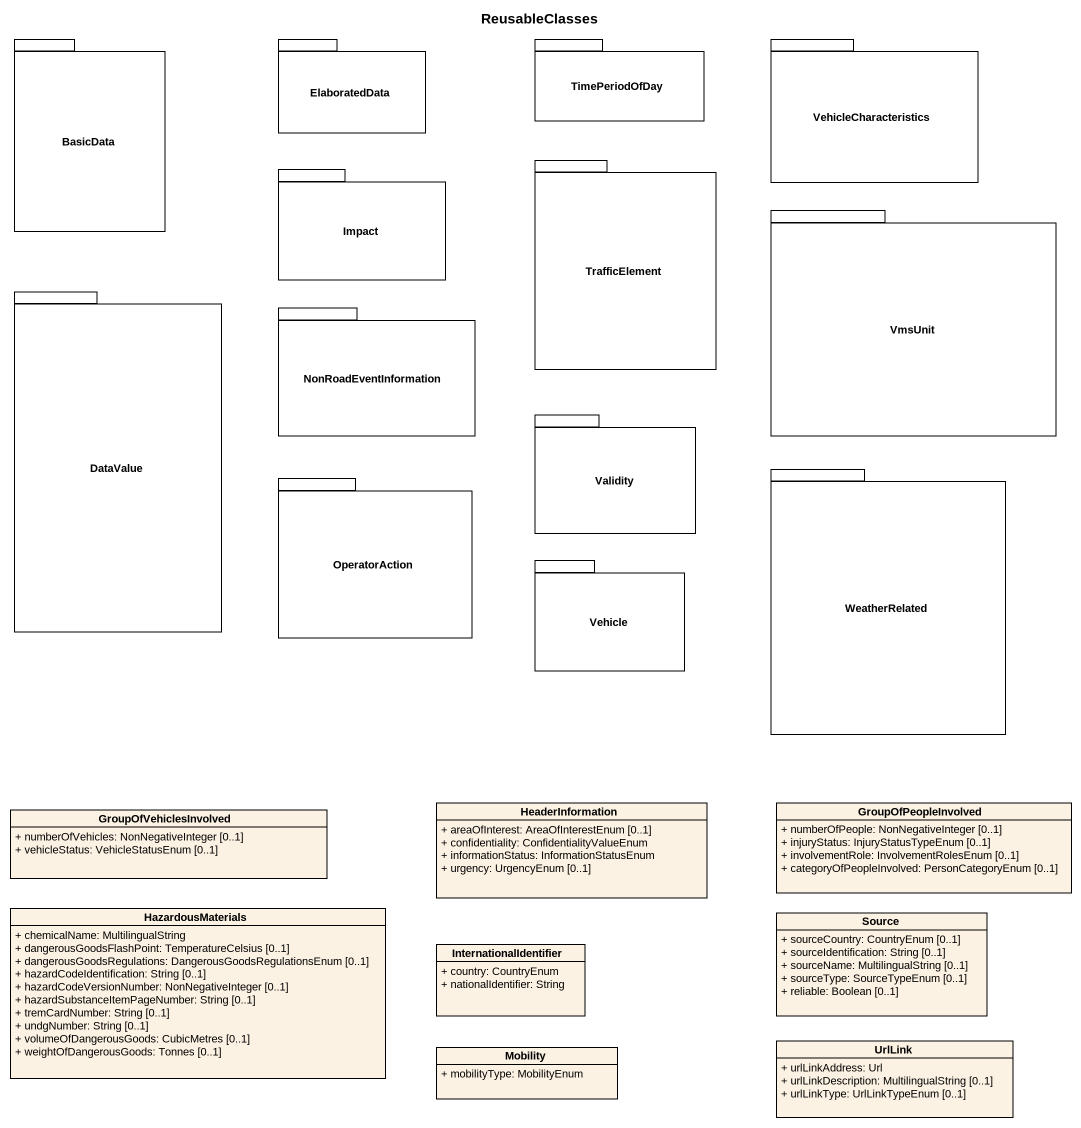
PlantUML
@startuml
title ReusableClasses
hide circle
hide empty members
skinparam classAttributeIconSize 0
package BasicData {
}
package ElaboratedData {
}
package TimePeriodOfDay {
}
package VehicleCharacteristics {
}
package Impact {
}
package TrafficElement {
}
package VmsUnit {
}
package DataValue {
}
package NonRoadEventInformation {
}
package Validity {
}
package OperatorAction {
}
package WeatherRelated {
}
package Vehicle {
}
class GroupOfVehiclesInvolved {
  + numberOfVehicles: NonNegativeInteger [0..1]
  + vehicleStatus: VehicleStatusEnum [0..1]
}
class HeaderInformation {
  + areaOfInterest: AreaOfInterestEnum [0..1]
  + confidentiality: ConfidentialityValueEnum
  + informationStatus: InformationStatusEnum
  + urgency: UrgencyEnum [0..1]
}
class GroupOfPeopleInvolved {
  + numberOfPeople: NonNegativeInteger [0..1]
  + injuryStatus: InjuryStatusTypeEnum [0..1]
  + involvementRole: InvolvementRolesEnum [0..1]
  + categoryOfPeopleInvolved: PersonCategoryEnum [0..1]
}
class HazardousMaterials {
  + chemicalName: MultilingualString
  + dangerousGoodsFlashPoint: TemperatureCelsius [0..1]
  + dangerousGoodsRegulations: DangerousGoodsRegulationsEnum [0..1]
  + hazardCodeIdentification: String [0..1]
  + hazardCodeVersionNumber: NonNegativeInteger [0..1]
  + hazardSubstanceItemPageNumber: String [0..1]
  + tremCardNumber: String [0..1]
  + undgNumber: String [0..1]
  + volumeOfDangerousGoods: CubicMetres [0..1]
  + weightOfDangerousGoods: Tonnes [0..1]
}
class InternationalIdentifier {
  + country: CountryEnum
  + nationalIdentifier: String
}
class Source {
  + sourceCountry: CountryEnum [0..1]
  + sourceIdentification: String [0..1]
  + sourceName: MultilingualString [0..1]
  + sourceType: SourceTypeEnum [0..1]
  + reliable: Boolean [0..1]
}
class Mobility {
  + mobilityType: MobilityEnum
}
class UrlLink {
  + urlLinkAddress: Url
  + urlLinkDescription: MultilingualString [0..1]
  + urlLinkType: UrlLinkTypeEnum [0..1]
}
@enduml
